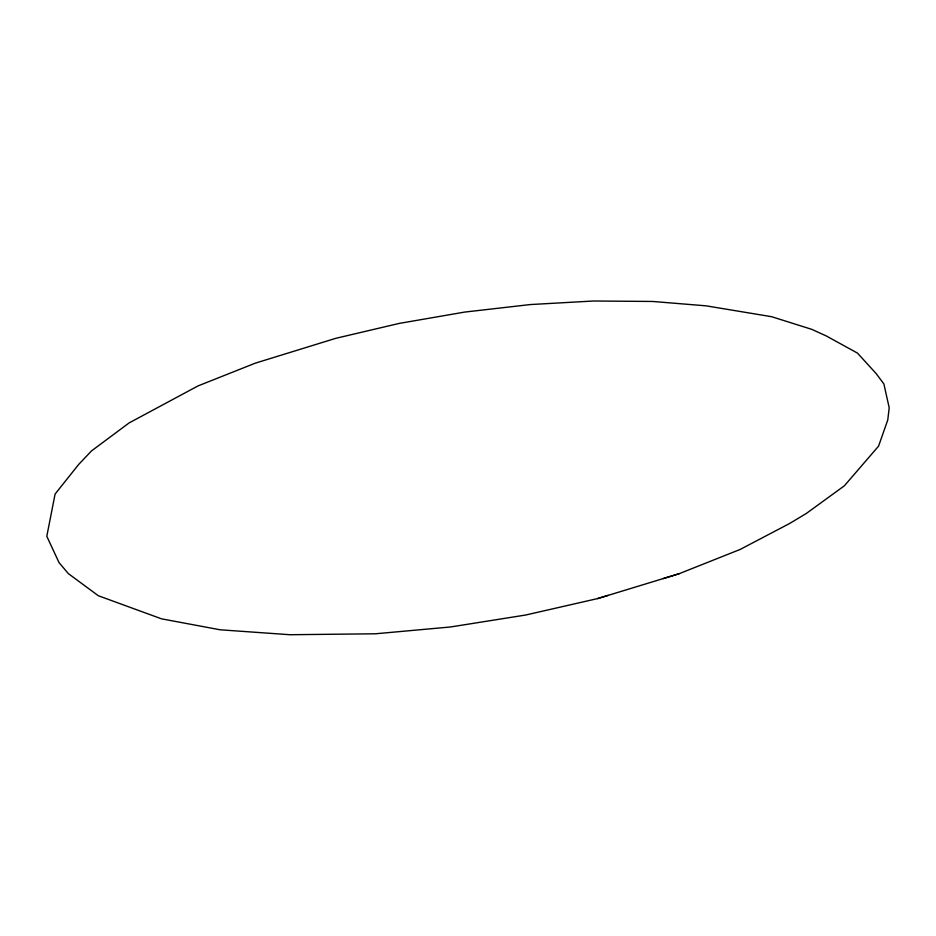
<?xml version="1.0" encoding="UTF-8"?>
<svg xmlns="http://www.w3.org/2000/svg" width="936" height="936" viewBox="0 0 936 936"><rect width="100%" height="100%" fill="white"/><g stroke="black" fill="none" stroke-linecap="round" stroke-linejoin="round"><path stroke-width="1.4" d="M678.998 573.768L740.13 549.455L789.633 523.481L806.329 513.454L844.389 485.784L878.565 446.144L887.773 419.925L889.2 407.78L883.888 383.935L876.061 373.487L857.505 353.118L826.429 336.036L811.863 329.378L771.592 316.696L706.107 305.838L652.743 301.462L593.529 301.006L530.232 304.563L464.747 312.074L399.169 323.423L335.685 338.352L255.341 363.145L198.046 385.913L129.145 422.896L91.459 450.953L78.495 464.654L55.084 494.068L46.8 536.305L59.062 562.641L68.316 573.581L98.315 595.729L161.495 618.825L220.112 629.788L289.949 634.725L375.441 633.789L450.508 626.98L525.669 615.022L597.554 598.595L678.998 573.768L663.156 578.6M597.554 598.595L608.225 595.343"/></g></svg>
